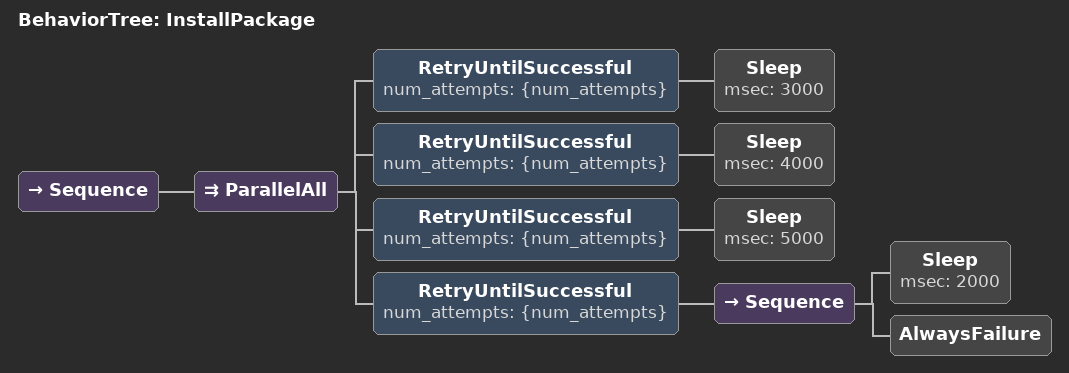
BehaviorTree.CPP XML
<?xml version="1.0" encoding="UTF-8"?>
<root BTCPP_format="4" main_tree_to_execute="MainTree">

    <BehaviorTree ID="InstallPackage">
        <Sequence>
            <ParallelAll>
                <RetryUntilSuccessful num_attempts="{num_attempts}">
                    <Sleep msec="3000"/>
                </RetryUntilSuccessful>
                <RetryUntilSuccessful num_attempts="{num_attempts}">
                    <Sleep msec="4000"/>
                </RetryUntilSuccessful>
                <RetryUntilSuccessful num_attempts="{num_attempts}">
                    <Sleep msec="5000"/>
                </RetryUntilSuccessful>
                <RetryUntilSuccessful num_attempts="{num_attempts}">
                    <Sequence>
                        <Sleep msec="2000"/>
                        <AlwaysFailure/>
                    </Sequence>
                </RetryUntilSuccessful>
            </ParallelAll>
        </Sequence>
    </BehaviorTree>

</root>
